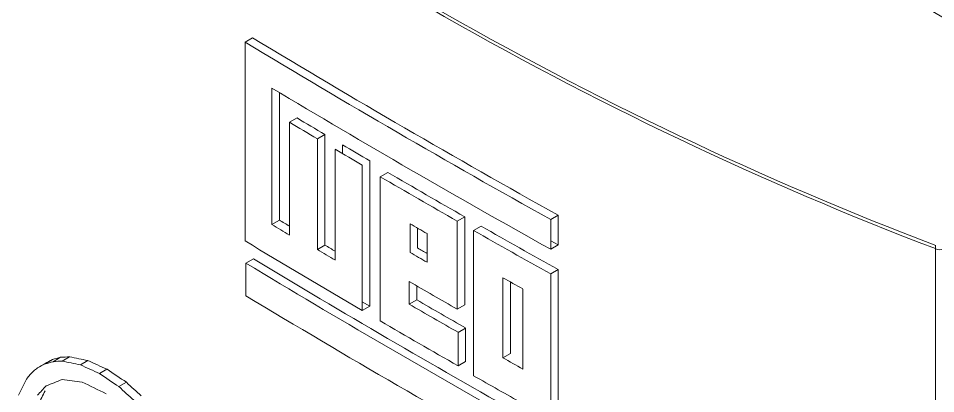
# Model space of a CAD drawing. Header units: millimetres. Extents: x -829 to 2887, y -460 to 1788.
# Drawn here: x 1922.31 to 1935.28, y 440.44 to 445.75 of the extents above; entities that cross this region are included whole.
import ezdxf

# ---------------------------------------------------------------- set-up
doc = ezdxf.new("R2010")
doc.units = ezdxf.units.MM

msp = doc.modelspace()

# ---------------------------------------------------------------- linework, layer by layer
at = {"color": 7, "linetype": 'Continuous', "lineweight": 15}
for p, q in [((1925.513, 445.407), (1925.619, 445.468)), ((1925.513, 445.407), (1925.513, 442.597)), ((1925.892, 442.83), (1925.892, 444.76)), ((1925.999, 444.696), (1925.999, 442.892)), ((1926.536, 444.041), (1926.642, 444.102)), ((1926.536, 442.475), (1926.536, 444.041)), ((1926.642, 444.102), (1926.642, 442.536)), ((1927.424, 443.505), (1927.53, 443.566)), ((1927.424, 443.505), (1927.424, 441.464)), ((1925.892, 442.83), (1925.999, 442.892)), ((1928.513, 442.876), (1928.619, 442.937)), ((1928.513, 441.632), (1928.513, 442.876)), ((1928.619, 442.937), (1928.619, 441.693)), ((1929.94, 442.54), (1929.834, 442.599)), ((1925.525, 442.283), (1925.631, 442.344)), ((1925.525, 442.283), (1925.525, 441.821)), ((1929.159, 442.075), (1929.159, 440.942)), ((1927.277, 441.673), (1927.171, 441.735)), ((1928.513, 441.632), (1928.619, 441.693)), ((1928.525, 441.303), (1928.631, 441.364)), ((1928.525, 440.828), (1928.525, 441.303)), ((1928.631, 441.364), (1928.631, 440.889)), ((1923.186, 440.843), (1923.292, 440.904)), ((1928.525, 440.828), (1928.631, 440.889))]:
    msp.add_line(p, q, dxfattribs=at)
at = {"color": 144, "linetype": 'Continuous', "lineweight": 0}
for p, q in [((1926.142, 444.275), (1926.248, 444.336)), ((1926.142, 444.275), (1926.142, 442.681)), ((1926.787, 443.892), (1926.787, 442.326)), ((1926.893, 443.83), (1926.893, 443.953)), ((1927.277, 443.728), (1927.277, 441.673)), ((1927.171, 441.612), (1927.171, 443.667)), ((1929.834, 442.898), (1929.94, 442.959)), ((1929.94, 442.959), (1929.94, 442.54)), ((1927.846, 442.84), (1927.846, 442.435)), ((1929.834, 442.478), (1929.834, 442.898)), ((1927.952, 442.496), (1927.952, 442.779)), ((1928.088, 442.295), (1928.088, 442.7)), ((1928.744, 442.744), (1928.85, 442.805)), ((1928.744, 442.744), (1928.744, 440.689)), ((1926.536, 442.475), (1926.642, 442.536)), ((1929.834, 442.478), (1929.94, 442.54)), ((1929.834, 442.129), (1929.94, 442.19)), ((1929.94, 442.19), (1929.94, 439.38)), ((1929.834, 439.319), (1929.834, 442.129)), ((1927.834, 441.701), (1927.834, 442.022)), ((1927.94, 441.961), (1927.94, 441.762)), ((1929.265, 441.004), (1929.265, 442.015)), ((1929.441, 440.784), (1929.441, 441.916)), ((1927.171, 441.612), (1927.277, 441.673)), ((1927.834, 441.701), (1927.94, 441.762)), ((1929.159, 440.942), (1929.265, 441.004)), ((1922.686, 440.857), (1922.792, 440.918)), ((1922.801, 440.888), (1922.907, 440.95)), ((1922.928, 440.897), (1923.034, 440.958)), ((1922.58, 440.801), (1922.686, 440.862)), ((1923.456, 440.719), (1923.562, 440.781)), ((1923.73, 440.535), (1923.836, 440.596))]:
    msp.add_line(p, q, dxfattribs=at)
at = {"color": 8, "linetype": 'Continuous', "lineweight": 15}
msp.add_line((1935.272, 426.462), (1935.272, 442.487), dxfattribs=at)
at = {"color": 7, "linetype": 'Continuous', "lineweight": 15}
for centre, radius, start, end in [((2002.559, 573.091), 149.128, 238.89259, 240.81245), ((2002.695, 573.203), 149.187, 238.89297, 240.81207), ((2002.762, 573.025), 149.536, 239.06578, 240.81075), ((1997.788, 564.309), 139.79, 239.16796, 239.35565), ((2001.625, 570.645), 147.09, 239.17262, 239.35099), ((2002.836, 572.822), 149.699, 239.75093, 240.23237), ((2002.942, 572.883), 149.699, 239.75093, 240.23237), ((1998.794, 564.437), 141.785, 239.05804, 239.17563), ((1990.176, 549.921), 124.796, 239.05201, 239.12888), ((2004.149, 575.121), 152.347, 240.33328, 240.80388), ((2004.153, 574.999), 152.137, 240.33247, 240.80372), ((2001.31, 568.173), 146.678, 238.88513, 239.63855), ((2002.453, 569.674), 148.71, 238.89636, 240.59578), ((2002.389, 569.684), 148.793, 238.89653, 240.64188), ((2003.888, 573.408), 151.811, 239.93499, 240.23066), ((2002.562, 569.516), 149.133, 238.89789, 240.81238), ((2003.754, 572.852), 151.54, 239.93445, 240.23595), ((2002.697, 570.892), 149.208, 239.93209, 240.23831), ((2002.959, 570.993), 149.944, 239.75113, 240.23716), ((2004.39, 573.492), 152.836, 240.33362, 240.63378)]:
    msp.add_arc(centre, radius, start, end, dxfattribs=at)
at = {"color": 144, "linetype": 'Continuous', "lineweight": 0}
for centre, radius, start, end in [((2004.144, 575.049), 152.27, 239.46748, 239.63504), ((2000.55, 568.816), 144.969, 239.46326, 239.63926), ((1998.224, 564.42), 140.481, 239.93488, 240.0489), ((2002.148, 570.076), 148.321, 239.3505, 239.46322), ((2000.271, 566.788), 144.428, 239.34992, 239.41682), ((1998.224, 564.014), 140.481, 239.93488, 240.0489), ((2005.279, 576.101), 154.368, 239.93895, 239.99726), ((1935.407, 442.499), 0.136, 165.5677, 185.0375), ((1935.338, 442.631), 0.159, 245.1859, 290.4015), ((2010.53, 586.002), 165.336, 240.51796, 240.63001), ((2010.53, 584.869), 165.336, 240.51796, 240.63001)]:
    msp.add_arc(centre, radius, start, end, dxfattribs=at)
for centre, major_axis, ratio, start_param, end_param in [((2040.481, 508.588), (158.925, 87.829), 0.019078, 3.867053, 3.868047), ((2040.375, 506.16), (158.464, 55.68), 0.219154, 3.802811, 3.804002), ((2040.481, 506.221), (158.464, 55.68), 0.219154, 3.802811, 3.804002), ((2040.375, 511.175), (158.06, 128.41), 0.129571, 2.301239, 2.301723), ((2040.375, 508.526), (158.925, 87.829), 0.019078, 3.867053, 3.868047), ((2040.481, 502.719), (158.897, -5.651), 0.599571, 3.907092, 3.909635), ((2040.375, 516.418), (150.025, 222.79), 0.235483, 2.070648, 2.071728), ((2040.375, 512.347), (156.888, 148.217), 0.171473, 2.246001, 2.246451), ((2040.375, 504.939), (158.361, 42.539), 0.316965, 3.795915, 3.79855), ((2040.375, 502.657), (158.897, -5.651), 0.599571, 3.907092, 3.909635), ((2040.375, 511.117), (157.765, 134.161), 0.143363, 2.283149, 2.284279), ((2040.375, 503.251), (158.766, 14.39), 0.507003, 3.837569, 3.840704), ((2040.481, 515.957), (149.992, 223.109), 0.235564, 2.068568, 2.069444)]:
    msp.add_ellipse(centre, major_axis=major_axis, ratio=ratio, start_param=start_param, end_param=end_param, dxfattribs=at)
at = {"color": 7, "linetype": 'Continuous', "lineweight": 15}
for centre, major_axis, ratio, start_param, end_param in [((2040.375, 507.228), (158.708, 69.948), 0.121133, 3.825253, 3.826328), ((2040.481, 507.29), (158.708, 69.948), 0.121133, 3.825253, 3.826328), ((2040.375, 504.803), (158.381, 36.911), 0.358785, 3.797434, 3.799835), ((2040.481, 504.864), (158.381, 36.911), 0.358785, 3.797434, 3.799835), ((2040.481, 503.697), (158.706, 17.354), 0.489993, 3.829729, 3.832244), ((2040.375, 510.096), (158.694, 111.126), 0.078445, 2.350713, 2.351242), ((2040.375, 503.636), (158.706, 17.354), 0.489993, 3.829729, 3.832244), ((2040.375, 507.571), (158.845, 78.868), 0.067111, 3.845412, 3.847546), ((2040.375, 501.604), (155.868, -44.853), 0.692594, 4.085041, 4.086977), ((2040.481, 501.665), (155.868, -44.853), 0.692594, 4.085041, 4.086977)]:
    msp.add_ellipse(centre, major_axis=major_axis, ratio=ratio, start_param=start_param, end_param=end_param, dxfattribs=at)
at = {"color": 8, "linetype": 'Continuous', "lineweight": 15}
for points, knots in [([(1917.561, 455.98), (1921.513, 453.812), (1929.419, 449.475), (1937.173, 444.772), (1941.051, 442.419)], [0, 0, 0, 0, 0.49985, 1, 1, 1, 1]), ([(1935.272, 442.487), (1932.824, 443.42), (1930.436, 444.556), (1925.785, 447.239), (1923.541, 448.775), (1921.379, 450.503)], [0, 0, 0, 0, 0.5, 0.5, 1, 1, 1, 1]), ([(1921.391, 450.543), (1923.552, 448.817), (1925.794, 447.282), (1930.443, 444.6), (1932.829, 443.465), (1935.276, 442.533)], [0, 0, 0, 0, 0.5, 0.5, 1, 1, 1, 1])]:
    msp.add_open_spline(points, degree=3, knots=knots, dxfattribs=at)
msp.add_open_spline([(1940.995, 442.346), (1937.132, 444.729), (1929.352, 449.368), (1921.473, 453.768), (1917.507, 455.905)], degree=3, dxfattribs=at)

doc.saveas('drawing.dxf')
